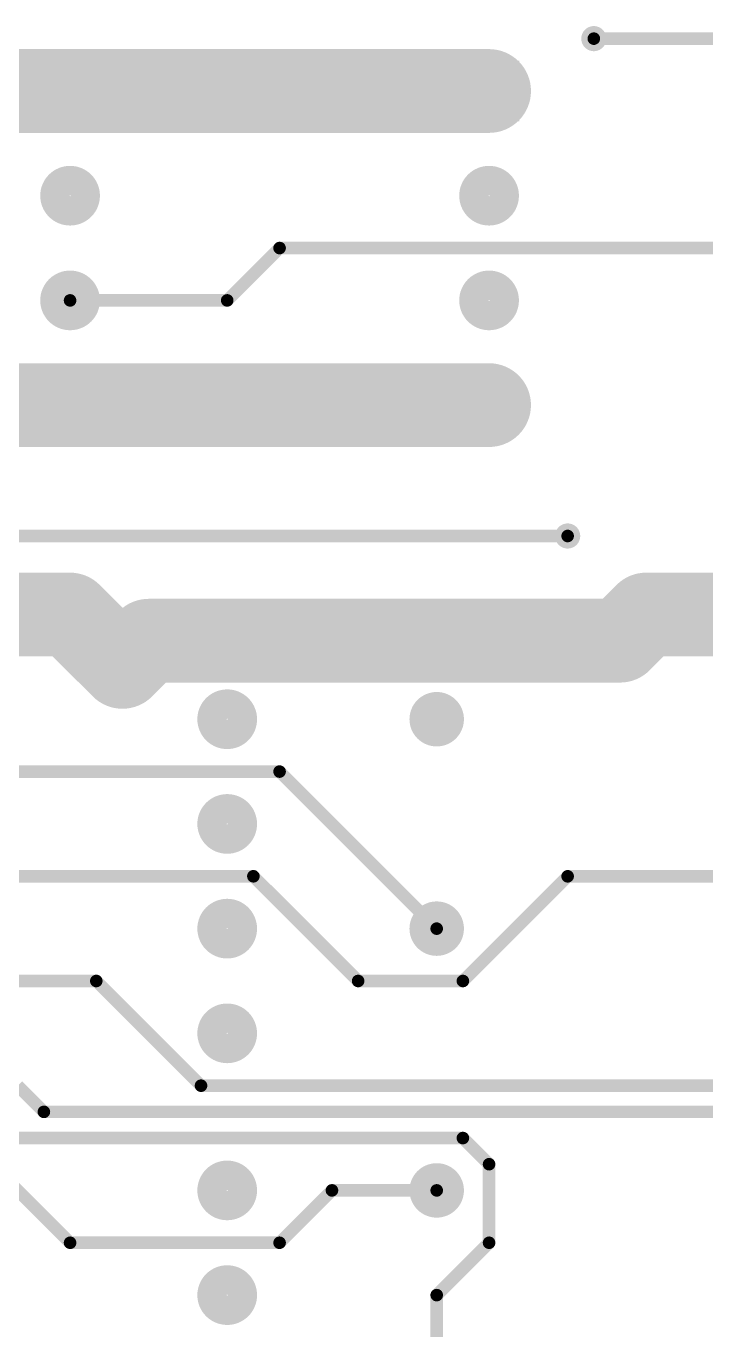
# Model space of a CAD drawing. Extents: x 0.24 to 7.39, y 0.21 to 4.62.
# Drawn here: x 4.604 to 5.253, y 3.288 to 4.533 of the extents above; entities that cross this region are included whole.
import ezdxf

# ---------------------------------------------------------------- set-up
doc = ezdxf.new("R2010")
doc.units = 0

msp = doc.modelspace()

# ---------------------------------------------------------------- linework, layer by layer
at = {"layer": 'TOP'}
for points, const_width in [([(5.14, 4.521, 1), (5.152, 4.521, 1)], 0.012), ([(5.143, 4.521, 1), (5.149, 4.521, 1)], 0.006), ([(4.626, 4.471, 1), (4.666, 4.471, 1)], 0.04), ([(4.626, 4.471, 1), (4.666, 4.471, 1)], 0.04), ([(5.026, 4.471, 1), (5.066, 4.471, 1)], 0.04), ([(4.632, 4.371, 1), (4.66, 4.371, 1)], 0.029), ([(5.032, 4.371, 1), (5.06, 4.371, 1)], 0.029), ([(4.843, 4.321, 1), (4.849, 4.321, 1)], 0.006), ([(4.843, 4.321, 1), (4.849, 4.321, 1)], 0.006), ([(4.632, 4.271, 1), (4.66, 4.271, 1)], 0.029), ([(5.032, 4.271, 1), (5.06, 4.271, 1)], 0.029), ([(4.643, 4.271, 1), (4.649, 4.271, 1)], 0.006), ([(4.793, 4.271, 1), (4.799, 4.271, 1)], 0.006), ([(4.793, 4.271, 1), (4.799, 4.271, 1)], 0.006), ([(4.626, 4.171, 1), (4.666, 4.171, 1)], 0.04), ([(4.626, 4.171, 1), (4.666, 4.171, 1)], 0.04), ([(5.026, 4.171, 1), (5.066, 4.171, 1)], 0.04), ([(4.632, 4.171, 1), (4.66, 4.171, 1)], 0.029), ([(5.032, 4.171, 1), (5.06, 4.171, 1)], 0.029), ([(5.115, 4.046, 1), (5.127, 4.046, 1)], 0.012), ([(5.118, 4.046, 1), (5.124, 4.046, 1)], 0.006), ([(4.626, 3.971, 1), (4.666, 3.971, 1)], 0.04), ([(4.626, 3.971, 1), (4.666, 3.971, 1)], 0.04), ([(5.176, 3.971, 1), (5.216, 3.971, 1)], 0.04), ([(5.176, 3.971, 1), (5.216, 3.971, 1)], 0.04), ([(4.701, 3.946, 1), (4.741, 3.946, 1)], 0.04), ([(4.701, 3.946, 1), (4.741, 3.946, 1)], 0.04), ([(5.151, 3.946, 1), (5.191, 3.946, 1)], 0.04), ([(5.151, 3.946, 1), (5.191, 3.946, 1)], 0.04), ([(4.676, 3.921, 1), (4.716, 3.921, 1)], 0.04), ([(4.676, 3.921, 1), (4.716, 3.921, 1)], 0.04), ([(4.69, 3.921, 1), (4.702, 3.921, 1)], 0.012), ([(4.69, 3.921, 1), (4.702, 3.921, 1)], 0.012), ([(4.782, 3.871, 1), (4.81, 3.871, 1)], 0.029), ([(4.983, 3.871, 1), (5.009, 3.871, 1)], 0.026), ([(4.843, 3.821, 1), (4.849, 3.821, 1)], 0.006), ([(4.843, 3.821, 1), (4.849, 3.821, 1)], 0.006), ([(4.782, 3.771, 1), (4.81, 3.771, 1)], 0.029), ([(4.818, 3.721, 1), (4.824, 3.721, 1)], 0.006), ([(4.818, 3.721, 1), (4.824, 3.721, 1)], 0.006), ([(5.118, 3.721, 1), (5.124, 3.721, 1)], 0.006), ([(5.118, 3.721, 1), (5.124, 3.721, 1)], 0.006), ([(4.782, 3.671, 1), (4.81, 3.671, 1)], 0.029), ([(4.983, 3.671, 1), (5.009, 3.671, 1)], 0.026), ([(4.993, 3.671, 1), (4.999, 3.671, 1)], 0.006), ([(4.668, 3.621, 1), (4.674, 3.621, 1)], 0.006), ([(4.668, 3.621, 1), (4.674, 3.621, 1)], 0.006), ([(4.918, 3.621, 1), (4.924, 3.621, 1)], 0.006), ([(4.918, 3.621, 1), (4.924, 3.621, 1)], 0.006), ([(5.018, 3.621, 1), (5.024, 3.621, 1)], 0.006), ([(5.018, 3.621, 1), (5.024, 3.621, 1)], 0.006), ([(4.782, 3.571, 1), (4.81, 3.571, 1)], 0.029), ([(4.768, 3.521, 1), (4.774, 3.521, 1)], 0.006), ([(4.768, 3.521, 1), (4.774, 3.521, 1)], 0.006), ([(4.618, 3.496, 1), (4.624, 3.496, 1)], 0.006), ([(4.618, 3.496, 1), (4.624, 3.496, 1)], 0.006), ([(5.018, 3.471, 1), (5.024, 3.471, 1)], 0.006), ([(5.018, 3.471, 1), (5.024, 3.471, 1)], 0.006), ([(4.782, 3.421, 1), (4.81, 3.421, 1)], 0.029), ([(5.043, 3.446, 1), (5.049, 3.446, 1)], 0.006), ([(5.043, 3.446, 1), (5.049, 3.446, 1)], 0.006), ([(4.983, 3.421, 1), (5.009, 3.421, 1)], 0.026), ([(4.893, 3.421, 1), (4.899, 3.421, 1)], 0.006), ([(4.893, 3.421, 1), (4.899, 3.421, 1)], 0.006), ([(4.993, 3.421, 1), (4.999, 3.421, 1)], 0.006), ([(4.643, 3.371, 1), (4.649, 3.371, 1)], 0.006), ([(4.643, 3.371, 1), (4.649, 3.371, 1)], 0.006), ([(4.843, 3.371, 1), (4.849, 3.371, 1)], 0.006), ([(4.843, 3.371, 1), (4.849, 3.371, 1)], 0.006), ([(5.043, 3.371, 1), (5.049, 3.371, 1)], 0.006), ([(5.043, 3.371, 1), (5.049, 3.371, 1)], 0.006), ([(4.782, 3.321, 1), (4.81, 3.321, 1)], 0.029), ([(4.993, 3.321, 1), (4.999, 3.321, 1)], 0.006), ([(4.993, 3.321, 1), (4.999, 3.321, 1)], 0.006)]:
    msp.add_lwpolyline(points, format="xyb", close=True, dxfattribs=dict(at, const_width=const_width))
for points, const_width in [([(6.046, 4.521), (5.146, 4.521)], 0.012), ([(4.457, 4.471), (4.646, 4.471)], 0.08), ([(4.646, 4.471), (5.046, 4.471)], 0.08), ([(4.846, 4.321), (4.796, 4.271)], 0.012), ([(5.721, 4.321), (4.846, 4.321)], 0.012), ([(4.796, 4.271), (4.646, 4.271)], 0.012), ([(4.246, 4.171), (4.646, 4.171)], 0.08), ([(4.646, 4.171), (5.046, 4.171)], 0.08), ([(5.121, 4.046), (3.471, 4.046)], 0.012), ([(4.646, 3.971), (3.896, 3.971)], 0.08), ([(4.696, 3.921), (4.646, 3.971)], 0.08), ([(5.196, 3.971), (5.171, 3.946)], 0.08), ([(5.596, 3.971), (5.196, 3.971)], 0.08), ([(4.721, 3.946), (4.696, 3.921)], 0.08), ([(5.171, 3.946), (4.721, 3.946)], 0.08), ([(4.846, 3.821), (3.871, 3.821)], 0.012), ([(4.996, 3.671), (4.846, 3.821)], 0.012), ([(3.571, 3.721), (4.821, 3.721)], 0.012), ([(4.821, 3.721), (4.921, 3.621)], 0.012), ([(5.021, 3.621), (5.121, 3.721)], 0.012), ([(5.121, 3.721), (6.096, 3.721)], 0.012), ([(4.671, 3.621), (3.421, 3.621)], 0.012), ([(4.771, 3.521), (4.671, 3.621)], 0.012), ([(4.921, 3.621), (5.021, 3.621)], 0.012), ([(4.621, 3.496), (4.596, 3.521)], 0.012), ([(5.746, 3.521), (4.771, 3.521)], 0.012), ([(5.696, 3.496), (4.621, 3.496)], 0.012), ([(4.546, 3.471), (4.646, 3.371)], 0.012), ([(4.596, 3.471), (5.021, 3.471)], 0.012), ([(5.021, 3.471), (5.046, 3.446)], 0.012), ([(5.046, 3.446), (5.046, 3.371)], 0.012), ([(4.846, 3.371), (4.896, 3.421)], 0.012), ([(4.896, 3.421), (4.996, 3.421)], 0.012), ([(4.646, 3.371), (4.846, 3.371)], 0.012), ([(5.046, 3.371), (4.996, 3.321)], 0.012), ([(4.996, 3.321), (4.996, 3.221)], 0.012)]:
    msp.add_lwpolyline(points, dxfattribs=dict(at, const_width=const_width))
for points in [[(4.617, 4.442), (4.675, 4.442), (4.617, 4.5), (4.675, 4.5)], [(5.017, 4.442), (5.075, 4.442), (5.017, 4.5), (5.075, 4.5)]]:
    msp.add_solid(points, dxfattribs=at)

doc.saveas('drawing.dxf')
